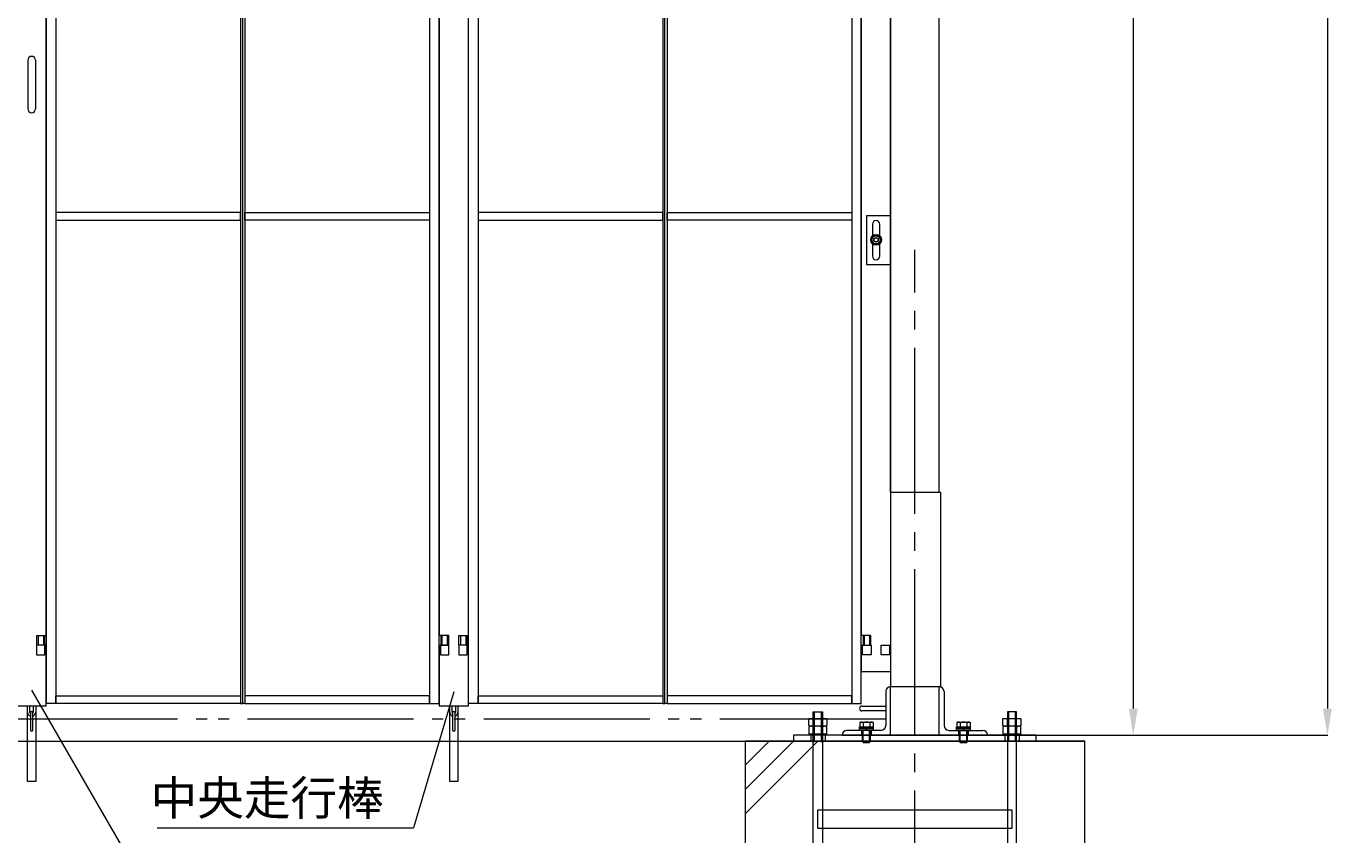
# Model space of a CAD drawing. Units: millimetres, scale not verified. Extents: x -82240 to -62115, y -14438 to 14438.
# Drawn here: x -75521 to -72831, y 3519 to 5185 of the extents above; entities that cross this region are included whole.
import ezdxf
from ezdxf.enums import TextEntityAlignment as Align

# ---------------------------------------------------------------- set-up
doc = ezdxf.new("R2010")
doc.units = ezdxf.units.MM
doc.header["$LTSCALE"] = 38
for name, pattern in [('CHAIN2', [12, 9, -1, 1, -1]), ('DASHED1', [1.8, 1.2, -0.6]), ('DOUBLE_CHAIN2', [12.8, 9, -1, 0.6, -0.6, 0.6, -1])]:
    doc.linetypes.add(name, pattern=pattern)
for name, color, linetype, lineweight in [('0-4_ﾊﾝﾄﾞﾙ', 7, 'Continuous', 18), ('0-5_ﾍﾞｰｽﾗｲﾝ', 5, 'Continuous', 18), ('0-6_ﾎﾞﾙﾄ類', 2, 'Continuous', 18), ('0-8_ﾜｲﾔｰﾛｰﾌﾟ', 7, 'DOUBLE_CHAIN2', 18), ('0-9_基礎工事用PCA小', 7, 'Continuous', 18), ('0-B_寸法', 3, 'Continuous', 18), ('0-C_側固定棒', 7, 'Continuous', 18), ('0-F_中央走行棒', 7, 'Continuous', 18), ('1-0_中央走行棒右', 7, 'Continuous', 18), ('1-2_通芯', 1, 'CHAIN2', 18), ('1-5_標準ﾊﾟﾈﾙ', 7, 'Continuous', 18), ('1-6_標準柱', 7, 'Continuous', 18), ('1-7_文字', 7, 'Continuous', 18), ('1-8_落とし棒', 7, 'Continuous', 18)]:
    doc.layers.add(name, color=color, linetype=linetype, lineweight=lineweight)
doc.styles.add('ＭＳ ゴシック', font='')
doc.styles.get('ＭＳ ゴシック').set_extended_font_data('MS Gothic')

msp = doc.modelspace()

# ---------------------------------------------------------------- linework, layer by layer
at = {"layer": '0-4_ﾊﾝﾄﾞﾙ'}
for p, q in [((-75518.1, 5115.06), (-75518.1, 5015.07)), ((-75502.11, 5115.06), (-75502.11, 5015.07))]:
    msp.add_line(p, q, dxfattribs=at)
for centre, start, end in [((-75510.09, 5115.06), 0, 180), ((-75510.09, 5015.07), 180, 0)]:
    msp.add_arc(centre, 8.01, start, end, dxfattribs=at)
at = {"layer": '0-5_ﾍﾞｰｽﾗｲﾝ'}
for p, q in [((-73440.09, 3724.5), (-72840.09, 3724.5)), ((-79151.61, 3712.5), (-73340.1, 3712.5))]:
    msp.add_line(p, q, dxfattribs=at)
at = {"layer": '0-6_ﾎﾞﾙﾄ類'}
for p, q in [((-73899.63, 3744.54), (-73899.63, 3759.09)), ((-73899.63, 3741.66), (-73899.63, 3727.11)), ((-73880.58, 3744.54), (-73880.58, 3759.09)), ((-73880.58, 3741.66), (-73880.58, 3727.11)), ((-73801.92, 3751.5), (-73803.78, 3750.45)), ((-73803.78, 3750.45), (-73803.78, 3741.69)), ((-73803.78, 3741.69), (-73776.42, 3741.69)), ((-73801.92, 3751.5), (-73778.25, 3751.5)), ((-73801.35, 3741.51), (-73778.85, 3741.51)), ((-73796.94, 3750.45), (-73796.94, 3741.69)), ((-73783.26, 3750.45), (-73783.26, 3741.69)), ((-73778.25, 3751.5), (-73776.42, 3750.45)), ((-73776.42, 3750.45), (-73776.42, 3741.69)), ((-73601.94, 3751.5), (-73603.77, 3750.45)), ((-73603.77, 3750.45), (-73603.77, 3741.69)), ((-73603.77, 3741.69), (-73576.44, 3741.69)), ((-73601.94, 3751.5), (-73578.27, 3751.5)), ((-73601.34, 3741.51), (-73578.84, 3741.51)), ((-73596.93, 3750.45), (-73596.93, 3741.69)), ((-73583.28, 3750.45), (-73583.28, 3741.69)), ((-73578.27, 3751.5), (-73576.44, 3750.45)), ((-73576.44, 3750.45), (-73576.44, 3741.69)), ((-73499.61, 3744.54), (-73499.61, 3759.09)), ((-73499.61, 3741.66), (-73499.61, 3727.11)), ((-73480.56, 3744.54), (-73480.56, 3759.09)), ((-73480.56, 3741.66), (-73480.56, 3727.11)), ((-73798.11, 3712.5), (-73798.11, 3734.49)), ((-73796.88, 3709.71), (-73796.88, 3734.49)), ((-73791.3, 3738.51), (-73790.22, 3734.49)), ((-73789.98, 3738.51), (-73788.9, 3734.49)), ((-73782.09, 3712.5), (-73782.09, 3734.49)), ((-73598.1, 3712.5), (-73598.1, 3734.49)), ((-73596.87, 3709.71), (-73596.87, 3734.49)), ((-73591.29, 3738.51), (-73590.21, 3734.49)), ((-73589.97, 3738.51), (-73588.89, 3734.49)), ((-73582.11, 3712.5), (-73582.11, 3734.49)), ((-73798.11, 3712.5), (-73796.88, 3709.71)), ((-73598.1, 3712.5), (-73596.87, 3709.71))]:
    msp.add_line(p, q, dxfattribs=at)
for points in [[(-73765.2, 4753.56), (-73760.28, 4745.07), (-73765.2, 4736.55), (-73775.01, 4736.55), (-73779.9, 4745.07), (-73775.01, 4753.56)], [(-73908.57, 3744.54), (-73908.57, 3759.09), (-73871.61, 3759.09), (-73871.61, 3744.54), (-73874.1, 3743.1), (-73906.11, 3743.1)], [(-73908.57, 3741.66), (-73908.57, 3727.11), (-73871.61, 3727.11), (-73871.61, 3741.66), (-73874.1, 3743.1), (-73906.11, 3743.1)], [(-73776.09, 3741.51), (-73776.09, 3738.51), (-73804.11, 3738.51), (-73804.11, 3741.51)], [(-73576.11, 3741.51), (-73576.11, 3738.51), (-73604.1, 3738.51), (-73604.1, 3741.51)], [(-73508.58, 3744.54), (-73508.58, 3759.09), (-73471.62, 3759.09), (-73471.62, 3744.54), (-73474.11, 3743.1), (-73506.09, 3743.1)], [(-73508.58, 3741.66), (-73508.58, 3727.11), (-73471.62, 3727.11), (-73471.62, 3741.66), (-73474.11, 3743.1), (-73506.09, 3743.1)], [(-73908.09, 3727.11), (-73872.09, 3727.11), (-73872.09, 3724.5), (-73908.09, 3724.5)], [(-73804.11, 3738.51), (-73776.09, 3738.51), (-73776.09, 3734.49), (-73804.11, 3734.49)], [(-73604.1, 3738.51), (-73576.11, 3738.51), (-73576.11, 3734.49), (-73604.1, 3734.49)], [(-73508.1, 3727.11), (-73472.1, 3727.11), (-73472.1, 3724.5), (-73508.1, 3724.5)]]:
    msp.add_lwpolyline(points, close=True, dxfattribs=at)
for points in [[(-73796.88, 3709.71), (-73783.32, 3709.71), (-73783.32, 3734.49)], [(-73596.87, 3709.71), (-73583.34, 3709.71), (-73583.34, 3734.49)], [(-73798.11, 3712.5), (-73782.09, 3712.5), (-73783.32, 3709.71)], [(-73598.1, 3712.5), (-73582.11, 3712.5), (-73583.34, 3709.71)]]:
    msp.add_lwpolyline(points, dxfattribs=at)
for radius in [11.01, 8.49, 4.77, 4.23]:
    msp.add_circle((-73770.09, 4745.07), radius, dxfattribs=at)
for centre, radius, start, end in [((-73770.09, 4745.07), 8.91, 132.757, 167.243), ((-73770.09, 4745.07), 8.91, 192.757, 227.243), ((-73770.09, 4745.07), 8.91, 72.757, 107.243), ((-73770.09, 4745.07), 8.91, 252.757, 287.243), ((-73770.09, 4745.07), 8.91, 12.757, 47.243), ((-73770.09, 4745.07), 8.91, 312.757, 347.243), ((-73904.1, 3752.28), 8.94, 240, 300), ((-73904.1, 3733.92), 8.94, 60, 120), ((-73890.09, 3775.56), 32.46, 252.932, 287.068), ((-73890.09, 3710.64), 32.46, 72.932, 107.068), ((-73876.11, 3752.28), 8.94, 239.975, 300.025), ((-73876.11, 3733.92), 8.94, 59.975, 120.025), ((-73800.36, 3745.44), 6.06, 55.616, 124.384), ((-73801.35, 3741.69), 0.21, 180, 270), ((-73790.1, 3728.88), 22.62, 72.412, 107.588), ((-73779.84, 3745.44), 6.06, 55.616, 124.384), ((-73778.85, 3741.69), 0.21, 270, 0), ((-73600.35, 3745.44), 6.06, 55.616, 124.384), ((-73601.34, 3741.69), 0.21, 180, 270), ((-73590.09, 3728.88), 22.62, 72.412, 107.588), ((-73579.86, 3745.44), 6.06, 55.616, 124.384), ((-73578.84, 3741.69), 0.21, 270, 0), ((-73504.11, 3752.28), 8.94, 240, 300), ((-73504.11, 3733.92), 8.94, 60, 120), ((-73490.1, 3775.56), 32.46, 252.932, 287.068), ((-73490.1, 3710.64), 32.46, 72.932, 107.068), ((-73476.09, 3752.28), 8.94, 239.975, 300.025), ((-73476.09, 3733.92), 8.94, 59.975, 120.025)]:
    msp.add_arc(centre, radius, start, end, dxfattribs=at)
at = {"layer": '0-8_ﾜｲﾔｰﾛｰﾌﾟ'}
msp.add_line((-73750.11, 3757.5), (-77330.1, 3757.5), dxfattribs=at)
at = {"layer": '0-9_基礎工事用PCA小', "color": 4, "linetype": 'DASHED1', "lineweight": 9}
for p, q in [((-73904.79, 3724.5), (-73904.79, 3712.5)), ((-73875.09, 3724.5), (-73875.09, 3712.5)), ((-73798.11, 3724.5), (-73798.11, 3712.5)), ((-73782.09, 3724.5), (-73782.09, 3712.5)), ((-73598.1, 3724.5), (-73598.1, 3712.5)), ((-73582.11, 3724.5), (-73582.11, 3712.5)), ((-73505.1, 3724.5), (-73505.1, 3712.5)), ((-73475.1, 3724.5), (-73475.1, 3712.5)), ((-73880.58, 3570.51), (-73880.58, 3532.5)), ((-73499.61, 3570.51), (-73499.61, 3532.5))]:
    msp.add_line(p, q, dxfattribs=at)
at = {"layer": '0-9_基礎工事用PCA小'}
for p, q in [((-74040.09, 3562.5), (-73890.09, 3712.5)), ((-74040.09, 3612.51), (-73940.1, 3712.5)), ((-74040.09, 3662.49), (-73990.11, 3712.5)), ((-73899.63, 3712.5), (-73880.58, 3712.5)), ((-73480.56, 3712.5), (-73499.61, 3712.5)), ((-73880.58, 3532.5), (-73880.58, 3370.5)), ((-73499.61, 3532.5), (-73499.61, 3370.5))]:
    msp.add_line(p, q, dxfattribs=at)
for points in [[(-73899.63, 3195.54), (-73899.63, 3772.5), (-73880.58, 3772.5), (-73880.58, 3570.51)], [(-73899.63, 3710.01), (-73897.11, 3712.5), (-73897.11, 3772.5), (-73883.07, 3772.5), (-73883.07, 3712.5), (-73880.58, 3710.01)], [(-73480.56, 3195.54), (-73480.56, 3772.5), (-73499.61, 3772.5), (-73499.61, 3570.51)], [(-73480.56, 3710.01), (-73483.08, 3712.5), (-73483.08, 3772.5), (-73497.12, 3772.5), (-73497.12, 3712.5), (-73499.61, 3710.01)]]:
    msp.add_lwpolyline(points, dxfattribs=at)
for points in [[(-73940.1, 3712.5), (-73440.09, 3712.5), (-73440.09, 3724.5), (-73940.1, 3724.5)], [(-74040.09, 2812.5), (-73340.1, 2812.5), (-73340.1, 3712.5), (-74040.09, 3712.5)], [(-73890.09, 3570.51), (-73490.1, 3570.51), (-73490.1, 3532.5), (-73890.09, 3532.5)]]:
    msp.add_lwpolyline(points, close=True, dxfattribs=at)
at = {"layer": '0-B_寸法'}
for p, q in [((-72840.09, 8169.51), (-72840.09, 3779.49)), ((-73240.11, 7669.5), (-73240.11, 3779.49)), ((-73639.11, 3724.5), (-72839.1, 3724.5)), ((-73550.64, 3724.5), (-73239.09, 3724.5))]:
    msp.add_line(p, q, dxfattribs=at)
at = {"layer": '0-B_寸法', "color": 91}
for points in [[(-73249.26, 3779.49), (-73240.11, 3724.5), (-73230.93, 3779.49)], [(-72849.27, 3779.49), (-72840.09, 3724.5), (-72830.94, 3779.49)]]:
    msp.add_solid(points, dxfattribs=at)
at = {"layer": '0-C_側固定棒'}
msp.add_line((-73800.09, 3930.06), (-73800.09, 5281.56), dxfattribs=at)
msp.add_lwpolyline([(-73800.09, 6673.05), (-73800.09, 7525.05), (-73740.09, 7525.05), (-73740.09, 3855.06), (-73800.09, 3855.06), (-73800.09, 3910.05)], dxfattribs=at)
for points in [[(-73780.44, 3890.07), (-73797.75, 3890.07), (-73797.75, 3910.05), (-73780.44, 3910.05)], [(-73742.46, 3890.07), (-73759.74, 3890.07), (-73759.74, 3910.05), (-73742.46, 3910.05)]]:
    msp.add_lwpolyline(points, close=True, dxfattribs=at)
at = {"layer": '0-F_中央走行棒'}
for p, q in [((-74670.09, 5281.56), (-74670.09, 3930.06)), ((-74610.09, 3930.06), (-74610.09, 5281.56)), ((-74648.64, 3771.96), (-74648.64, 3785.07)), ((-74643.66, 3771.96), (-74643.66, 3785.07)), ((-74642.61, 3770.55), (-74642.61, 3735.57)), ((-74637.6, 3735.57), (-74637.6, 3770.55)), ((-74636.64, 3785.07), (-74636.64, 3771.96)), ((-74631.66, 3785.07), (-74631.66, 3771.96))]:
    msp.add_line(p, q, dxfattribs=at)
msp.add_lwpolyline([(-74670.09, 3910.05), (-74670.09, 3785.07), (-74610.09, 3785.07), (-74610.09, 3910.05)], dxfattribs=at)
for points in [[(-74667.75, 3890.07), (-74650.44, 3890.07), (-74650.44, 3910.05), (-74667.75, 3910.05)], [(-74629.74, 3890.07), (-74612.46, 3890.07), (-74612.46, 3910.05), (-74629.74, 3910.05)]]:
    msp.add_lwpolyline(points, close=True, dxfattribs=at)
for centre, radius, start, end in [((-74640.15, 3771.96), 8.49, 180, 253.254), ((-74640.15, 3771.96), 3.51, 180, 225.592), ((-74640.09, 3770.55), 2.49, 0, 180), ((-74640.15, 3771.96), 8.49, 287.463, 0), ((-74640.15, 3771.96), 3.51, 316.787, 0), ((-74640.09, 3735.57), 2.49, 180, 0)]:
    msp.add_arc(centre, radius, start, end, dxfattribs=at)
at = {"layer": '1-0_中央走行棒右'}
for p, q in [((-75480.09, 3930.06), (-75480.09, 5281.56)), ((-75518.64, 3771.96), (-75518.64, 3785.07)), ((-75513.66, 3771.96), (-75513.66, 3785.07)), ((-75512.61, 3770.55), (-75512.61, 3735.57)), ((-75507.6, 3735.57), (-75507.6, 3770.55)), ((-75506.64, 3785.07), (-75506.64, 3771.96)), ((-75501.66, 3785.07), (-75501.66, 3771.96))]:
    msp.add_line(p, q, dxfattribs=at)
msp.add_lwpolyline([(-75540.09, 3835.05), (-75540.09, 3785.07), (-75480.09, 3785.07), (-75480.09, 3910.05)], dxfattribs=at)
msp.add_lwpolyline([(-75499.74, 3890.07), (-75482.46, 3890.07), (-75482.46, 3910.05), (-75499.74, 3910.05)], close=True, dxfattribs=at)
for centre, radius, start, end in [((-75510.15, 3771.96), 8.49, 180, 253.254), ((-75510.15, 3771.96), 3.51, 180, 225.592), ((-75510.09, 3770.55), 2.49, 0, 180), ((-75510.15, 3771.96), 8.49, 287.463, 0), ((-75510.15, 3771.96), 3.51, 316.787, 0), ((-75510.09, 3735.57), 2.49, 180, 0)]:
    msp.add_arc(centre, radius, start, end, dxfattribs=at)
at = {"layer": '1-2_通芯'}
msp.add_line((-73690.11, 2812.5), (-73690.11, 4724.49), dxfattribs=at)
at = {"layer": '1-5_標準ﾊﾟﾈﾙ', "color": 4, "linetype": 'DASHED1', "lineweight": 9}
for p, q in [((-75496.59, 3930.06), (-75496.59, 3910.05)), ((-75485.61, 3930.06), (-75485.61, 3910.05)), ((-74664.6, 3930.06), (-74664.6, 3910.05)), ((-74653.59, 3930.06), (-74653.59, 3910.05)), ((-74626.59, 3930.06), (-74626.59, 3910.05)), ((-74615.61, 3930.06), (-74615.61, 3910.05)), ((-73794.6, 3930.06), (-73794.6, 3910.05)), ((-73783.59, 3930.06), (-73783.59, 3910.05))]:
    msp.add_line(p, q, dxfattribs=at)
at = {"layer": '1-5_標準ﾊﾟﾈﾙ'}
for p, q in [((-75483.39, 3930.06), (-75483.39, 3910.05)), ((-74666.82, 3930.06), (-74666.82, 3910.05)), ((-74613.39, 3930.06), (-74613.39, 3910.05)), ((-73796.82, 3930.06), (-73796.82, 3910.05))]:
    msp.add_line(p, q, dxfattribs=at)
for points in [[(-75479.61, 6793.05), (-75459.84, 6793.05), (-75459.84, 3790.05), (-75479.61, 3790.05)], [(-75075.09, 6793.05), (-75079.35, 6793.05), (-75079.35, 3790.05), (-75075.09, 3790.05)], [(-75075.09, 6793.05), (-75070.86, 6793.05), (-75070.86, 3790.05), (-75075.09, 3790.05)], [(-74670.6, 6793.05), (-74690.34, 6793.05), (-74690.34, 3790.05), (-74670.6, 3790.05)], [(-74609.61, 6793.05), (-74589.84, 6793.05), (-74589.84, 3790.05), (-74609.61, 3790.05)], [(-74205.09, 6793.05), (-74209.35, 6793.05), (-74209.35, 3790.05), (-74205.09, 3790.05)], [(-74205.09, 6793.05), (-74200.86, 6793.05), (-74200.86, 3790.05), (-74205.09, 3790.05)], [(-73800.6, 6793.05), (-73820.34, 6793.05), (-73820.34, 3790.05), (-73800.6, 3790.05)], [(-75079.35, 4801.56), (-75459.84, 4801.56), (-75459.84, 4785.57), (-75079.35, 4785.57)], [(-75070.86, 4801.56), (-74690.34, 4801.56), (-74690.34, 4785.57), (-75070.86, 4785.57)], [(-74209.35, 4801.56), (-74589.84, 4801.56), (-74589.84, 4785.57), (-74209.35, 4785.57)], [(-74200.86, 4801.56), (-73820.34, 4801.56), (-73820.34, 4785.57), (-74200.86, 4785.57)], [(-75079.35, 3790.05), (-75459.84, 3790.05), (-75459.84, 3805.56), (-75079.35, 3805.56)], [(-75070.86, 3790.05), (-74690.34, 3790.05), (-74690.34, 3805.56), (-75070.86, 3805.56)], [(-74209.35, 3790.05), (-74589.84, 3790.05), (-74589.84, 3805.56), (-74209.35, 3805.56)], [(-74200.86, 3790.05), (-73820.34, 3790.05), (-73820.34, 3805.56), (-74200.86, 3805.56)]]:
    msp.add_lwpolyline(points, close=True, dxfattribs=at)
for points in [[(-75479.61, 3910.05), (-75499.59, 3910.05), (-75499.59, 3930.06), (-75479.61, 3930.06)], [(-74670.6, 3910.05), (-74650.59, 3910.05), (-74650.59, 3930.06), (-74670.6, 3930.06)], [(-74609.61, 3910.05), (-74629.59, 3910.05), (-74629.59, 3930.06), (-74609.61, 3930.06)], [(-73800.6, 3910.05), (-73780.59, 3910.05), (-73780.59, 3930.06), (-73800.6, 3930.06)]]:
    msp.add_lwpolyline(points, dxfattribs=at)
at = {"layer": '1-6_標準柱'}
for p, q in [((-73740.09, 4224.51), (-73740.09, 7674.51)), ((-73640.1, 4224.51), (-73640.1, 7674.51)), ((-73777.59, 4777.5), (-73777.59, 4753.11)), ((-73762.59, 4753.11), (-73762.59, 4777.5)), ((-73777.59, 4737), (-73777.59, 4711.5)), ((-73762.59, 4711.5), (-73762.59, 4737)), ((-73750.11, 3814.5), (-73750.11, 3744.51)), ((-73630.11, 3814.5), (-73630.11, 3744.51)), ((-73760.1, 3734.49), (-73830.09, 3734.49)), ((-73740.09, 3724.5), (-73640.1, 3724.5)), ((-73620.09, 3734.49), (-73550.1, 3734.49))]:
    msp.add_line(p, q, dxfattribs=at)
at = {"layer": '1-6_標準柱', "color": 4, "linetype": 'DASHED1', "lineweight": 9}
for p, q in [((-73800.09, 3734.49), (-73800.09, 3724.5)), ((-73780.11, 3734.49), (-73780.11, 3724.5)), ((-73600.11, 3734.49), (-73600.11, 3724.5)), ((-73580.1, 3734.49), (-73580.1, 3724.5))]:
    msp.add_line(p, q, dxfattribs=at)
at = {"layer": '1-6_標準柱'}
for points in [[(-73740.09, 4794.51), (-73790.1, 4794.51), (-73790.1, 4694.49), (-73740.09, 4694.49)], [(-73636.89, 4224.51), (-73740.09, 4224.51), (-73740.09, 3824.49), (-73636.89, 3824.49)]]:
    msp.add_lwpolyline(points, close=True, dxfattribs=at)
for points in [[(-73840.11, 3724.5), (-73740.09, 3724.5), (-73740.09, 3824.49)], [(-73540.11, 3724.5), (-73640.1, 3724.5), (-73640.1, 3824.49)], [(-73799.1, 3784.5), (-73750.11, 3784.5), (-73750.11, 3774.51), (-73799.1, 3774.51)]]:
    msp.add_lwpolyline(points, dxfattribs=at)
for centre, radius, start, end in [((-73770.09, 4777.5), 7.5, 0, 180), ((-73770.09, 4711.5), 7.5, 180, 0), ((-73740.09, 3814.5), 9.99, 90, 180), ((-73640.1, 3814.5), 9.99, 0, 90), ((-73799.1, 3779.49), 5.01, 90, 270), ((-73760.1, 3744.51), 9.99, 270, 0), ((-73620.09, 3744.51), 9.99, 180, 270), ((-73830.09, 3724.5), 9.99, 90, 180), ((-73550.1, 3724.5), 9.99, 0, 90)]:
    msp.add_arc(centre, radius, start, end, dxfattribs=at)
at = {"layer": '1-7_文字'}
for p, q in [((-75510.06, 3817.32), (-75253.14, 3372.33)), ((-74640.09, 3813.75), (-74723.07, 3533.46)), ((-75251.13, 3533.46), (-74723.43, 3533.46)), ((-74723.07, 3533.46), (-74723.43, 3533.46))]:
    msp.add_line(p, q, dxfattribs=at)
at = {"layer": '1-8_落とし棒'}
for points in [[(-75501.66, 3785.07), (-75501.66, 3628.86), (-75518.64, 3628.86), (-75518.64, 3785.07)], [(-74631.66, 3785.07), (-74631.66, 3628.86), (-74648.64, 3628.86), (-74648.64, 3785.07)]]:
    msp.add_lwpolyline(points, close=True, dxfattribs=at)

# ---------------------------------------------------------------- texts
at = {"layer": '1-7_文字', "style": 'ＭＳ ゴシック'}
msp.add_text('中央走行棒', height=70.38, dxfattribs=at).set_placement((-75264.78, 3538.86), align=Align.BOTTOM_LEFT)

doc.saveas('drawing.dxf')
